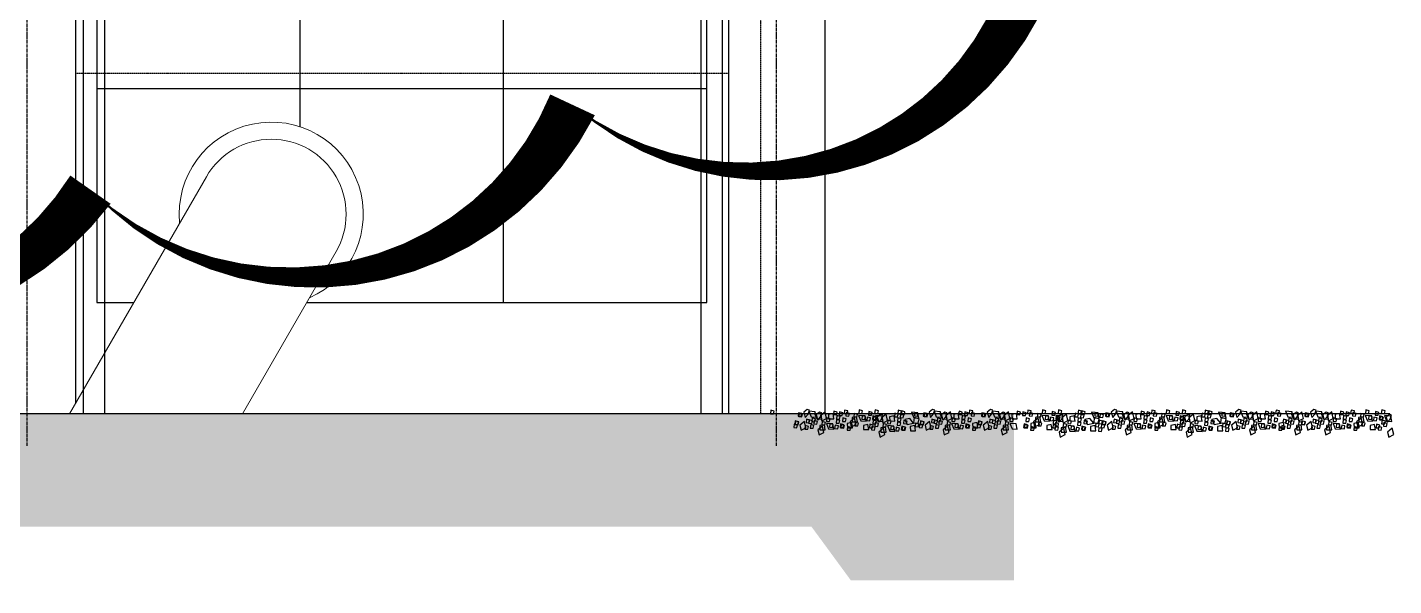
# Model space of a CAD drawing. Header units: inches. Extents: x 102027 to 175311, y -32523 to 10797.
# Drawn here: x 133638 to 140021, y -7197 to -4590 of the extents above; entities that cross this region are included whole.
import ezdxf

# ---------------------------------------------------------------- set-up
doc = ezdxf.new("R2010")
doc.units = ezdxf.units.IN
doc.header["$MEASUREMENT"] = 0
doc.linetypes.add('CENTER', pattern=[2, 1.25, -0.25, 0.25, -0.25])
doc.linetypes.add('HIDDEN', pattern=[0.375, 0.25, -0.125])
doc.layers.add('M-CLOUD', color=2, linetype='Continuous')
doc.layers.add('M-X-BKGD', color=8, linetype='Continuous')

msp = doc.modelspace()

# ---------------------------------------------------------------- hatches: boundary and pattern name
at = {"layer": 'M-X-BKGD'}
h = msp.add_hatch(dxfattribs=at)
h.set_pattern_fill('EARTH', color=8, scale=1000, angle=45, style=0)
h.set_pattern_definition([(45, (105015.3, -19813.48), (3e-14, 353.5534), [250, -250]), (45, (104949, -19747.19), (3e-14, 353.5534), [250, -250]), (45, (104882.7, -19680.9), (3e-14, 353.5534), [250, -250]), (135, (104882.7, -19636.7), (-353.5534, 3e-14), [250, -250]), (135, (104949, -19570.4), (-353.5534, 3e-14), [250, -250]), (135, (105015.3, -19504.12), (-353.5534, 3e-14), [250, -250])])
h.paths.add_polyline_path([(138246.6, -6394.8), (122222.6, -6394.8), (122222.6, -6994.9), (125421.1, -6994.9), (125747.7, -7197.1), (133478.9, -7197.1), (133478.9, -6922), (137301, -6922), (137485.2, -7173), (138246.6, -7173)])

# ---------------------------------------------------------------- linework, layer by layer
at = {"layer": 'M-CLOUD'}
msp.add_lwpolyline([(122683.1, -2327.7, 0, 229.8, 0.520567), (123019, -4558.9, 0, 229.8, 0.520567), (124778.6, -5720.3, 0, 229.8, 0.520567), (127043.5, -5356, 0, 229.8, 0.520567), (129338.4, -5280.9, 0, 229.8, 0.520567), (131635.6, -5348.3, 0, 229.8, 0.520567), (133932.7, -5347.8, 0, 229.8, 0.520567), (136184.7, -4951.7, 0, 229.8, 0.520567), (138320.8, -4362.3, 0, 229.8, 0.520567), (136801.6, -2797.3, 0, 229.8, 0.520567), (134509.9, -2622.7, 0, 229.8, 0.520567), (132218.9, -2623, 0, 229.8, 0.520567), (129933.5, -2862.9, 0, 229.8, 0.520567), (127647.9, -2810.1, 0, 229.8, 0.520567), (125360.4, -2587.8, 0, 229.8, 0.520567)], format="xyseb", close=True, dxfattribs=at)
at = {"layer": 'M-X-BKGD', "color": 8, "linetype": 'CENTER', "ltscale": 10}
for p, q in [((133637.6, -6544.1), (133637.6, 9596.6)), ((137137.6, -6544.1), (137137.6, 9596.6))]:
    msp.add_line(p, q, dxfattribs=at)
at = {"layer": 'M-X-BKGD', "color": 8}
for p, q in [((133862.6, 3455.2), (133862.6, -6346.1)), ((136912.6, 3455.2), (136912.6, -6394.8)), ((137362.6, 3455.2), (137362.6, -6394.8)), ((133897.7, 2935.4), (133897.7, -6394.8)), ((133997.7, 2935.4), (133997.7, -6394.8)), ((136784.3, 2935.4), (136784.3, -6394.8)), ((136884.3, 2935.4), (136884.3, -6394.8)), ((134912.6, -5054.3), (134912.6, -874.8)), ((135862.6, -5874.8), (135862.6, -874.8)), ((133962.6, -4874.8), (136812.6, -4874.8)), ((140002.6, -6394.8), (118086.3, -6394.8))]:
    msp.add_line(p, q, dxfattribs=at)
at = {"layer": 'M-X-BKGD', "color": 8, "linetype": 'HIDDEN', "ltscale": 5}
for p, q in [((137062.6, 2755.2), (137062.6, -6394.8)), ((136912.6, -4804.8), (133862.6, -4804.8))]:
    msp.add_line(p, q, dxfattribs=at)
at = {"layer": 'M-X-BKGD', "color": 8, "linetype": 'Continuous', "lineweight": 0, "ltscale": 10}
for p, q in [((133834.5, -6394.8), (134473.9, -5287.3)), ((134642.8, -6394.8), (135080.1, -5637.3))]:
    msp.add_line(p, q, dxfattribs=at)
at = {"layer": 'M-X-BKGD', "color": 8, "linetype": 'HIDDEN', "lineweight": 0, "ltscale": 10}
msp.add_line((138445.9, -6394.8), (137977.6, -6394.8), dxfattribs=at)
at = {"layer": 'M-X-BKGD', "color": 8}
msp.add_lwpolyline([(134943, -5874.8), (136812.6, -5874.8), (136812.6, -874.8), (133962.6, -874.8), (133962.6, -5874.8), (134134.7, -5874.8)], dxfattribs=at)
for points in [[(137109.4, -6394.3), (137123.6, -6395.1), (137126.7, -6382.4), (137111.2, -6378)], [(137291.3, -6378.1), (137280.9, -6374.5), (137265.2, -6387.4), (137271.9, -6411.8), (137284.8, -6397)], [(137298.7, -6408.7), (137322.7, -6410.2), (137318.6, -6385.5), (137288.1, -6382.8)], [(137403, -6398.1), (137417.3, -6398.9), (137420.3, -6386.2), (137404.9, -6381.7)], [(137452.8, -6393.2), (137467, -6394.1), (137470, -6381.3), (137454.6, -6376.9)], [(137521.4, -6392.8), (137535.6, -6393.6), (137538.7, -6380.9), (137523.3, -6376.4)], [(137595.9, -6392.6), (137610.1, -6393.5), (137613.2, -6380.8), (137597.8, -6376.3)], [(137703.6, -6394.3), (137717.9, -6395.1), (137720.9, -6382.4), (137705.5, -6378)], [(137720.4, -6397.5), (137734.6, -6398.3), (137737.6, -6385.6), (137722.2, -6381.1)], [(137876.4, -6378.1), (137866, -6374.5), (137850.3, -6387.4), (137857, -6411.8), (137869.9, -6397)], [(137883.8, -6408.7), (137907.8, -6410.2), (137903.7, -6385.5), (137873.2, -6382.8)], [(137988.1, -6398.1), (138002.4, -6398.9), (138005.4, -6386.2), (137990, -6381.7)], [(138037.9, -6393.2), (138052.1, -6394.1), (138055.1, -6381.3), (138039.7, -6376.9)], [(138148, -6378.1), (138137.7, -6374.5), (138121.9, -6387.4), (138128.7, -6411.8), (138141.5, -6397)], [(138155.4, -6408.7), (138179.5, -6410.2), (138175.4, -6385.5), (138144.9, -6382.8)], [(138259.8, -6398.1), (138274, -6398.9), (138277.1, -6386.2), (138261.6, -6381.7)], [(138309.5, -6393.2), (138323.7, -6394.1), (138326.8, -6381.3), (138311.4, -6376.9)], [(138378.2, -6392.8), (138392.4, -6393.6), (138395.4, -6380.9), (138380, -6376.4)], [(138452.7, -6392.6), (138466.9, -6393.5), (138469.9, -6380.8), (138454.5, -6376.3)], [(138545.6, -6394.3), (138559.8, -6395.1), (138562.9, -6382.4), (138547.5, -6378)], [(138562.3, -6397.5), (138576.5, -6398.3), (138579.6, -6385.6), (138564.2, -6381.1)], [(138727.5, -6378.1), (138717.1, -6374.5), (138701.4, -6387.4), (138708.1, -6411.8), (138721, -6397)], [(138734.9, -6408.7), (138758.9, -6410.2), (138754.9, -6385.5), (138724.3, -6382.8)], [(138839.3, -6398.1), (138853.5, -6398.9), (138856.5, -6386.2), (138841.1, -6381.7)], [(138889, -6393.2), (138903.2, -6394.1), (138906.2, -6381.3), (138890.8, -6376.9)], [(138957.6, -6392.8), (138971.8, -6393.6), (138974.9, -6380.9), (138959.5, -6376.4)], [(139032.1, -6392.6), (139046.3, -6393.5), (139049.4, -6380.8), (139034, -6376.3)], [(139138.7, -6394.3), (139152.9, -6395.1), (139156, -6382.4), (139140.6, -6378)], [(139155.4, -6397.5), (139169.6, -6398.3), (139172.7, -6385.6), (139157.3, -6381.1)], [(139307.7, -6378.1), (139297.3, -6374.5), (139281.6, -6387.4), (139288.3, -6411.8), (139301.2, -6397)], [(139315.1, -6408.7), (139339.1, -6410.2), (139335.1, -6385.5), (139304.5, -6382.8)], [(139419.5, -6398.1), (139433.7, -6398.9), (139436.7, -6386.2), (139421.3, -6381.7)], [(139469.2, -6393.2), (139483.4, -6394.1), (139486.5, -6381.3), (139471, -6376.9)], [(139526, -6408.7), (139550, -6410.2), (139545.9, -6385.5), (139515.4, -6382.8)], [(139658.1, -6378.1), (139647.7, -6374.5), (139632, -6387.4), (139638.7, -6411.8), (139651.6, -6397)], [(139665.5, -6408.7), (139689.5, -6410.2), (139685.5, -6385.5), (139654.9, -6382.8)], [(139769.9, -6398.1), (139784.1, -6398.9), (139787.1, -6386.2), (139771.7, -6381.7)], [(139819.6, -6393.2), (139833.8, -6394.1), (139836.8, -6381.3), (139821.4, -6376.9)], [(139888.2, -6392.8), (139902.4, -6393.6), (139905.5, -6380.9), (139890.1, -6376.4)], [(139962.7, -6392.6), (139976.9, -6393.5), (139980, -6380.8), (139964.6, -6376.3)], [(137218.1, -6458.6), (137232.3, -6459.4), (137235.3, -6446.7), (137219.9, -6442.2)], [(137223, -6443.7), (137237.2, -6444.5), (137240.3, -6431.8), (137224.9, -6427.3)], [(137224.1, -6444.7), (137238.3, -6445.5), (137241.4, -6432.8), (137226, -6428.3)], [(137238.2, -6405.6), (137252.4, -6406.4), (137255.5, -6393.7), (137240.1, -6389.3)], [(137241.4, -6407.9), (137255.6, -6408.7), (137258.6, -6396), (137243.2, -6391.5)], [(137246.3, -6448.1), (137252, -6471.4), (137274.4, -6460.1), (137267.8, -6430.2)], [(137276.1, -6435.5), (137290.4, -6436.4), (137293.4, -6423.6), (137278, -6419.2)], [(137287.6, -6438.9), (137301.8, -6439.7), (137304.8, -6427), (137289.4, -6422.5)], [(137295.2, -6461.1), (137309.4, -6462), (137312.5, -6449.2), (137297.1, -6444.8)], [(137302.3, -6430.6), (137316.5, -6431.4), (137319.6, -6418.7), (137304.2, -6414.2)], [(137311.1, -6442), (137325.3, -6442.9), (137328.3, -6430.1), (137312.9, -6425.7)], [(137325.6, -6418.4), (137349.6, -6419.9), (137345.5, -6395.2), (137315, -6392.5)], [(137349.1, -6390.3), (137338.7, -6386.7), (137323, -6399.6), (137329.7, -6424), (137342.6, -6409.2)], [(137360.9, -6445.3), (137339.7, -6449.8), (137340.3, -6469.7), (137364.7, -6470.1)], [(137343.2, -6403.9), (137348.9, -6427.3), (137371.3, -6416), (137364.7, -6386.1)], [(137348.5, -6446.5), (137362.8, -6447.4), (137365.8, -6434.6), (137350.4, -6430.2)], [(137381, -6465.2), (137405.1, -6466.8), (137401, -6442.1), (137370.4, -6439.4)], [(137371, -6430.1), (137385.2, -6431), (137388.2, -6418.2), (137372.8, -6413.8)], [(137401.4, -6393.5), (137380.2, -6398), (137380.8, -6417.9), (137405.2, -6418.2)], [(137385.3, -6457), (137399.5, -6457.9), (137402.5, -6445.1), (137387.1, -6440.7)], [(137416.1, -6437.8), (137430.4, -6438.6), (137433.4, -6425.9), (137418, -6421.5)], [(137417.5, -6419.3), (137431.7, -6420.1), (137434.8, -6407.4), (137419.3, -6403)], [(137430.1, -6402.1), (137444.4, -6403), (137447.4, -6390.2), (137432, -6385.8)], [(137435.3, -6458.3), (137449.5, -6459.1), (137452.5, -6446.4), (137437.1, -6441.9)], [(137438.4, -6460.5), (137452.6, -6461.4), (137455.7, -6448.6), (137440.2, -6444.2)], [(137445.5, -6430), (137459.7, -6430.8), (137462.8, -6418.1), (137447.3, -6413.7)], [(137461.5, -6404.7), (137475.7, -6405.5), (137478.8, -6392.8), (137463.3, -6388.3)], [(137489.3, -6435), (137468, -6439.5), (137468.7, -6459.4), (137493.1, -6459.7)], [(137480.8, -6432), (137486.5, -6455.4), (137508.9, -6444.1), (137502.3, -6414.2)], [(137511.3, -6408), (137490.1, -6412.5), (137490.7, -6432.4), (137515.1, -6432.7)], [(137499, -6409.2), (137513.2, -6410), (137516.2, -6397.3), (137500.8, -6392.9)], [(137503.5, -6450.1), (137517.7, -6450.9), (137520.8, -6438.2), (137505.4, -6433.7)], [(137531.5, -6427.9), (137555.5, -6429.5), (137551.4, -6404.7), (137520.9, -6402.1)], [(137535.7, -6419.7), (137549.9, -6420.5), (137553, -6407.8), (137537.6, -6403.4)], [(137564.4, -6443.9), (137543.2, -6448.4), (137543.8, -6468.3), (137568.2, -6468.6)], [(137559.5, -6425.9), (137573.7, -6426.7), (137576.8, -6414), (137561.3, -6409.6)], [(137566.6, -6400.4), (137580.8, -6401.3), (137583.8, -6388.6), (137568.4, -6384.1)], [(137571.6, -6460), (137585.8, -6460.8), (137588.8, -6448.1), (137573.4, -6443.7)], [(137585.7, -6420.9), (137599.9, -6421.8), (137603, -6409), (137587.5, -6404.6)], [(137587.6, -6440.8), (137601.8, -6441.6), (137604.8, -6428.9), (137589.4, -6424.4)], [(137588.8, -6423.2), (137603, -6424), (137606.1, -6411.3), (137590.7, -6406.9)], [(137596.3, -6452.2), (137610.5, -6453.1), (137613.6, -6440.3), (137598.2, -6435.9)], [(137610.8, -6428.6), (137634.9, -6430.2), (137630.8, -6405.4), (137600.2, -6402.7)], [(137634.3, -6400.5), (137624, -6396.9), (137608.2, -6409.8), (137615, -6434.2), (137627.8, -6419.4)], [(137628.5, -6414.1), (137634.2, -6437.5), (137656.6, -6426.2), (137649.9, -6396.3)], [(137633.8, -6456.7), (137648, -6457.6), (137651.1, -6444.9), (137635.6, -6440.4)], [(137656.2, -6440.3), (137670.4, -6441.2), (137673.5, -6428.4), (137658.1, -6424)], [(137686.6, -6403.7), (137665.4, -6408.2), (137666.1, -6428.1), (137690.5, -6428.4)], [(137688.3, -6408.3), (137702.5, -6409.1), (137705.6, -6396.4), (137690.1, -6391.9)], [(137701.4, -6448), (137715.6, -6448.8), (137718.7, -6436.1), (137703.2, -6431.7)], [(137702.7, -6429.5), (137717, -6430.3), (137720, -6417.6), (137704.6, -6413.2)], [(137715.4, -6412.3), (137729.6, -6413.2), (137732.7, -6400.5), (137717.2, -6396)], [(137730.7, -6440.2), (137745, -6441), (137748, -6428.3), (137732.6, -6423.9)], [(137759.8, -6416.1), (137736.4, -6421.8), (137747.6, -6444.2), (137777.6, -6437.7)], [(137778.3, -6412.6), (137802.3, -6414.2), (137798.2, -6389.4), (137767.7, -6386.7)], [(137777.1, -6436.3), (137798.7, -6437.6), (137803.4, -6418.2), (137779.9, -6411.4)], [(137782.5, -6404.4), (137796.7, -6405.2), (137799.8, -6392.5), (137784.3, -6388)], [(137785.2, -6454.5), (137799.4, -6455.3), (137802.5, -6442.6), (137787.1, -6438.2)], [(137803.2, -6458.6), (137817.4, -6459.4), (137820.4, -6446.7), (137805, -6442.2)], [(137808.1, -6443.7), (137822.3, -6444.5), (137825.4, -6431.8), (137810, -6427.3)], [(137809.2, -6444.7), (137823.4, -6445.5), (137826.5, -6432.8), (137811.1, -6428.3)], [(137823.3, -6405.6), (137837.5, -6406.4), (137840.6, -6393.7), (137825.2, -6389.3)], [(137826.5, -6407.9), (137840.7, -6408.7), (137843.7, -6396), (137828.3, -6391.5)], [(137831.4, -6448.1), (137837.1, -6471.4), (137859.5, -6460.1), (137852.9, -6430.2)], [(137861.2, -6435.5), (137875.5, -6436.4), (137878.5, -6423.6), (137863.1, -6419.2)], [(137872.7, -6438.9), (137886.9, -6439.7), (137889.9, -6427), (137874.5, -6422.5)], [(137880.3, -6461.1), (137894.5, -6462), (137897.6, -6449.2), (137882.2, -6444.8)], [(137887.4, -6430.6), (137901.6, -6431.4), (137904.7, -6418.7), (137889.3, -6414.2)], [(137896.2, -6442), (137910.4, -6442.9), (137913.4, -6430.1), (137898, -6425.7)], [(137910.7, -6418.4), (137934.7, -6419.9), (137930.6, -6395.2), (137900.1, -6392.5)], [(137934.2, -6390.3), (137923.8, -6386.7), (137908.1, -6399.6), (137914.8, -6424), (137927.7, -6409.2)], [(137946, -6445.3), (137924.8, -6449.8), (137925.4, -6469.7), (137949.8, -6470.1)], [(137928.3, -6403.9), (137934, -6427.3), (137956.4, -6416), (137949.8, -6386.1)], [(137933.6, -6446.5), (137947.9, -6447.4), (137950.9, -6434.6), (137935.5, -6430.2)], [(137966.1, -6465.2), (137990.2, -6466.8), (137986.1, -6442.1), (137955.5, -6439.4)], [(137956.1, -6430.1), (137970.3, -6431), (137973.3, -6418.2), (137957.9, -6413.8)], [(137986.5, -6393.5), (137965.3, -6398), (137965.9, -6417.9), (137990.3, -6418.2)], [(137970.4, -6457), (137984.6, -6457.9), (137987.6, -6445.1), (137972.2, -6440.7)], [(138001.2, -6437.8), (138015.5, -6438.6), (138018.5, -6425.9), (138003.1, -6421.5)], [(138002.6, -6419.3), (138016.8, -6420.1), (138019.9, -6407.4), (138004.4, -6403)], [(138015.2, -6402.1), (138029.5, -6403), (138032.5, -6390.2), (138017.1, -6385.8)], [(138020.4, -6458.3), (138034.6, -6459.1), (138037.6, -6446.4), (138022.2, -6441.9)], [(138023.5, -6460.5), (138037.7, -6461.4), (138040.8, -6448.6), (138025.3, -6444.2)], [(138030.6, -6430), (138044.8, -6430.8), (138047.9, -6418.1), (138032.4, -6413.7)], [(138046.6, -6404.7), (138060.8, -6405.5), (138063.9, -6392.8), (138048.4, -6388.3)], [(138074.4, -6435), (138053.1, -6439.5), (138053.8, -6459.4), (138078.2, -6459.7)], [(138074.8, -6458.6), (138089, -6459.4), (138092.1, -6446.7), (138076.7, -6442.2)], [(138079.8, -6443.7), (138094, -6444.5), (138097, -6431.8), (138081.6, -6427.3)], [(138080.9, -6444.7), (138095.1, -6445.5), (138098.1, -6432.8), (138082.7, -6428.3)], [(138095, -6405.6), (138109.2, -6406.4), (138112.2, -6393.7), (138096.8, -6389.3)], [(138098.1, -6407.9), (138112.3, -6408.7), (138115.4, -6396), (138100, -6391.5)], [(138103.1, -6448.1), (138108.8, -6471.4), (138131.2, -6460.1), (138124.5, -6430.2)], [(138132.9, -6435.5), (138147.1, -6436.4), (138150.2, -6423.6), (138134.7, -6419.2)], [(138144.3, -6438.9), (138158.5, -6439.7), (138161.6, -6427), (138146.2, -6422.5)], [(138152, -6461.1), (138166.2, -6462), (138169.2, -6449.2), (138153.8, -6444.8)], [(138159.1, -6430.6), (138173.3, -6431.4), (138176.3, -6418.7), (138160.9, -6414.2)], [(138167.8, -6442), (138182, -6442.9), (138185.1, -6430.1), (138169.7, -6425.7)], [(138182.3, -6418.4), (138206.4, -6419.9), (138202.3, -6395.2), (138171.8, -6392.5)], [(138205.8, -6390.3), (138195.5, -6386.7), (138179.7, -6399.6), (138186.5, -6424), (138199.3, -6409.2)], [(138217.6, -6445.3), (138196.4, -6449.8), (138197, -6469.7), (138221.5, -6470.1)], [(138200, -6403.9), (138205.7, -6427.3), (138228.1, -6416), (138221.4, -6386.1)], [(138205.3, -6446.5), (138219.5, -6447.4), (138222.6, -6434.6), (138207.1, -6430.2)], [(138237.8, -6465.2), (138261.8, -6466.8), (138257.7, -6442.1), (138227.2, -6439.4)], [(138227.7, -6430.1), (138241.9, -6431), (138245, -6418.2), (138229.6, -6413.8)], [(138258.1, -6393.5), (138236.9, -6398), (138237.6, -6417.9), (138262, -6418.2)], [(138286.9, -6402.1), (138301.1, -6403), (138304.2, -6390.2), (138288.7, -6385.8)], [(138292, -6458.3), (138306.2, -6459.1), (138309.3, -6446.4), (138293.9, -6441.9)], [(138295.1, -6460.5), (138309.4, -6461.4), (138312.4, -6448.6), (138297, -6444.2)], [(138302.2, -6430), (138316.5, -6430.8), (138319.5, -6418.1), (138304.1, -6413.7)], [(138318.2, -6404.7), (138332.5, -6405.5), (138335.5, -6392.8), (138320.1, -6388.3)], [(138346, -6435), (138324.8, -6439.5), (138325.4, -6459.4), (138349.9, -6459.7)], [(138337.6, -6432), (138343.3, -6455.4), (138365.7, -6444.1), (138359, -6414.2)], [(138368, -6408), (138346.8, -6412.5), (138347.5, -6432.4), (138371.9, -6432.7)], [(138355.7, -6409.2), (138369.9, -6410), (138373, -6397.3), (138357.6, -6392.9)], [(138360.3, -6450.1), (138374.5, -6450.9), (138377.6, -6438.2), (138362.1, -6433.7)], [(138388.2, -6427.9), (138412.2, -6429.5), (138408.2, -6404.7), (138377.6, -6402.1)], [(138392.5, -6419.7), (138406.7, -6420.5), (138409.7, -6407.8), (138394.3, -6403.4)], [(138421.1, -6443.9), (138399.9, -6448.4), (138400.5, -6468.3), (138425, -6468.6)], [(138416.2, -6425.9), (138430.5, -6426.7), (138433.5, -6414), (138418.1, -6409.6)], [(138423.3, -6400.4), (138437.5, -6401.3), (138440.6, -6388.6), (138425.2, -6384.1)], [(138428.3, -6460), (138442.5, -6460.8), (138445.6, -6448.1), (138430.2, -6443.7)], [(138429.5, -6440.8), (138443.7, -6441.6), (138446.8, -6428.9), (138431.4, -6424.4)], [(138438.3, -6452.2), (138452.5, -6453.1), (138455.5, -6440.3), (138440.1, -6435.9)], [(138452.8, -6428.6), (138476.8, -6430.2), (138472.8, -6405.4), (138442.2, -6402.7)], [(138442.4, -6420.9), (138456.7, -6421.8), (138459.7, -6409), (138444.3, -6404.6)], [(138445.6, -6423.2), (138459.8, -6424), (138462.8, -6411.3), (138447.4, -6406.9)], [(138476.3, -6400.5), (138465.9, -6396.9), (138450.2, -6409.8), (138456.9, -6434.2), (138469.8, -6419.4)], [(138470.4, -6414.1), (138476.1, -6437.5), (138498.5, -6426.2), (138491.9, -6396.3)], [(138475.7, -6456.7), (138490, -6457.6), (138493, -6444.9), (138477.6, -6440.4)], [(138498.2, -6440.3), (138512.4, -6441.2), (138515.4, -6428.4), (138500, -6424)], [(138528.6, -6403.7), (138507.4, -6408.2), (138508, -6428.1), (138532.4, -6428.4)], [(138530.3, -6408.3), (138544.5, -6409.1), (138547.5, -6396.4), (138532.1, -6391.9)], [(138543.3, -6448), (138557.6, -6448.8), (138560.6, -6436.1), (138545.2, -6431.7)], [(138544.7, -6429.5), (138558.9, -6430.3), (138562, -6417.6), (138546.6, -6413.2)], [(138557.3, -6412.3), (138571.6, -6413.2), (138574.6, -6400.5), (138559.2, -6396)], [(138572.7, -6440.2), (138586.9, -6441), (138590, -6428.3), (138574.5, -6423.9)], [(138601.8, -6416.1), (138578.4, -6421.8), (138589.6, -6444.2), (138619.6, -6437.7)], [(138620.2, -6412.6), (138644.2, -6414.2), (138640.2, -6389.4), (138609.6, -6386.7)], [(138619.1, -6436.3), (138640.7, -6437.6), (138645.3, -6418.2), (138621.9, -6411.4)], [(138624.5, -6404.4), (138638.7, -6405.2), (138641.7, -6392.5), (138626.3, -6388)], [(138627.2, -6454.5), (138641.4, -6455.3), (138644.4, -6442.6), (138629, -6438.2)], [(138642.5, -6440.5), (138656.7, -6441.4), (138659.8, -6428.6), (138644.4, -6424.2)], [(138648.2, -6410.6), (138662.5, -6411.4), (138665.5, -6398.7), (138650.1, -6394.2)], [(138654.3, -6458.6), (138668.5, -6459.4), (138671.5, -6446.7), (138656.1, -6442.2)], [(138659.2, -6443.7), (138673.5, -6444.5), (138676.5, -6431.8), (138661.1, -6427.3)], [(138660.3, -6444.7), (138674.5, -6445.5), (138677.6, -6432.8), (138662.2, -6428.3)], [(138674.4, -6405.6), (138688.7, -6406.4), (138691.7, -6393.7), (138676.3, -6389.3)], [(138677.6, -6407.9), (138691.8, -6408.7), (138694.8, -6396), (138679.4, -6391.5)], [(138682.5, -6448.1), (138688.2, -6471.4), (138710.6, -6460.1), (138704, -6430.2)], [(138712.3, -6435.5), (138726.6, -6436.4), (138729.6, -6423.6), (138714.2, -6419.2)], [(138723.8, -6438.9), (138738, -6439.7), (138741.1, -6427), (138725.6, -6422.5)], [(138731.4, -6461.1), (138745.6, -6462), (138748.7, -6449.2), (138733.3, -6444.8)], [(138738.5, -6430.6), (138752.8, -6431.4), (138755.8, -6418.7), (138740.4, -6414.2)], [(138747.3, -6442), (138761.5, -6442.9), (138764.5, -6430.1), (138749.1, -6425.7)], [(138761.8, -6418.4), (138785.8, -6419.9), (138781.8, -6395.2), (138751.2, -6392.5)], [(138785.3, -6390.3), (138774.9, -6386.7), (138759.2, -6399.6), (138765.9, -6424), (138778.8, -6409.2)], [(138797.1, -6445.3), (138775.9, -6449.8), (138776.5, -6469.7), (138800.9, -6470.1)], [(138779.4, -6403.9), (138785.1, -6427.3), (138807.6, -6416), (138800.9, -6386.1)], [(138784.8, -6446.5), (138799, -6447.4), (138802, -6434.6), (138786.6, -6430.2)], [(138817.3, -6465.2), (138841.3, -6466.8), (138837.2, -6442.1), (138806.7, -6439.4)], [(138807.2, -6430.1), (138821.4, -6431), (138824.5, -6418.2), (138809, -6413.8)], [(138837.6, -6393.5), (138816.4, -6398), (138817, -6417.9), (138841.5, -6418.2)], [(138821.5, -6457), (138835.7, -6457.9), (138838.8, -6445.1), (138823.3, -6440.7)], [(138852.4, -6437.8), (138866.6, -6438.6), (138869.6, -6425.9), (138854.2, -6421.5)], [(138853.7, -6419.3), (138867.9, -6420.1), (138871, -6407.4), (138855.6, -6403)], [(138866.4, -6402.1), (138880.6, -6403), (138883.6, -6390.2), (138868.2, -6385.8)], [(138871.5, -6458.3), (138885.7, -6459.1), (138888.7, -6446.4), (138873.3, -6441.9)], [(138874.6, -6460.5), (138888.8, -6461.4), (138891.9, -6448.6), (138876.4, -6444.2)], [(138881.7, -6430), (138895.9, -6430.8), (138899, -6418.1), (138883.6, -6413.7)], [(138897.7, -6404.7), (138911.9, -6405.5), (138915, -6392.8), (138899.5, -6388.3)], [(138925.5, -6435), (138904.3, -6439.5), (138904.9, -6459.4), (138929.3, -6459.7)], [(138917, -6432), (138922.7, -6455.4), (138945.1, -6444.1), (138938.5, -6414.2)], [(138947.5, -6408), (138926.3, -6412.5), (138926.9, -6432.4), (138951.4, -6432.7)], [(138935.2, -6409.2), (138949.4, -6410), (138952.5, -6397.3), (138937, -6392.9)], [(138939.7, -6450.1), (138954, -6450.9), (138957, -6438.2), (138941.6, -6433.7)], [(138967.7, -6427.9), (138991.7, -6429.5), (138987.6, -6404.7), (138957.1, -6402.1)], [(138971.9, -6419.7), (138986.1, -6420.5), (138989.2, -6407.8), (138973.8, -6403.4)], [(139000.6, -6443.9), (138979.4, -6448.4), (138980, -6468.3), (139004.4, -6468.6)], [(138995.7, -6425.9), (139009.9, -6426.7), (139013, -6414), (138997.6, -6409.6)], [(139002.8, -6400.4), (139017, -6401.3), (139020, -6388.6), (139004.6, -6384.1)], [(139007.8, -6460), (139022, -6460.8), (139025.1, -6448.1), (139009.6, -6443.7)], [(139021.9, -6420.9), (139036.1, -6421.8), (139039.2, -6409), (139023.7, -6404.6)], [(139022.6, -6440.8), (139036.8, -6441.6), (139039.9, -6428.9), (139024.5, -6424.4)], [(139025, -6423.2), (139039.2, -6424), (139042.3, -6411.3), (139026.9, -6406.9)], [(139031.4, -6452.2), (139045.6, -6453.1), (139048.6, -6440.3), (139033.2, -6435.9)], [(139045.9, -6428.6), (139069.9, -6430.2), (139065.9, -6405.4), (139035.3, -6402.7)], [(139069.4, -6400.5), (139059, -6396.9), (139043.3, -6409.8), (139050, -6434.2), (139062.9, -6419.4)], [(139063.5, -6414.1), (139069.2, -6437.5), (139091.6, -6426.2), (139085, -6396.3)], [(139068.8, -6456.7), (139083.1, -6457.6), (139086.1, -6444.9), (139070.7, -6440.4)], [(139091.3, -6440.3), (139105.5, -6441.2), (139108.5, -6428.4), (139093.1, -6424)], [(139121.7, -6403.7), (139100.5, -6408.2), (139101.1, -6428.1), (139125.5, -6428.4)], [(139123.4, -6408.3), (139137.6, -6409.1), (139140.6, -6396.4), (139125.2, -6391.9)], [(139136.4, -6448), (139150.7, -6448.8), (139153.7, -6436.1), (139138.3, -6431.7)], [(139137.8, -6429.5), (139152, -6430.3), (139155.1, -6417.6), (139139.6, -6413.2)], [(139150.4, -6412.3), (139164.7, -6413.2), (139167.7, -6400.5), (139152.3, -6396)], [(139165.8, -6440.2), (139180, -6441), (139183.1, -6428.3), (139167.6, -6423.9)], [(139194.9, -6416.1), (139171.5, -6421.8), (139182.7, -6444.2), (139212.7, -6437.7)], [(139213.3, -6412.6), (139237.3, -6414.2), (139233.3, -6389.4), (139202.7, -6386.7)], [(139212.2, -6436.3), (139233.8, -6437.6), (139238.4, -6418.2), (139215, -6411.4)], [(139217.6, -6404.4), (139231.8, -6405.2), (139234.8, -6392.5), (139219.4, -6388)], [(139220.3, -6454.5), (139234.5, -6455.3), (139237.5, -6442.6), (139222.1, -6438.2)], [(139234.5, -6458.6), (139248.7, -6459.4), (139251.8, -6446.7), (139236.3, -6442.2)], [(139239.5, -6443.7), (139253.7, -6444.5), (139256.7, -6431.8), (139241.3, -6427.3)], [(139240.5, -6444.7), (139254.8, -6445.5), (139257.8, -6432.8), (139242.4, -6428.3)], [(139254.7, -6405.6), (139268.9, -6406.4), (139271.9, -6393.7), (139256.5, -6389.3)], [(139257.8, -6407.9), (139272, -6408.7), (139275.1, -6396), (139259.6, -6391.5)], [(139262.7, -6448.1), (139268.4, -6471.4), (139290.8, -6460.1), (139284.2, -6430.2)], [(139292.6, -6435.5), (139306.8, -6436.4), (139309.8, -6423.6), (139294.4, -6419.2)], [(139304, -6438.9), (139318.2, -6439.7), (139321.3, -6427), (139305.9, -6422.5)], [(139311.6, -6461.1), (139325.9, -6462), (139328.9, -6449.2), (139313.5, -6444.8)], [(139318.8, -6430.6), (139333, -6431.4), (139336, -6418.7), (139320.6, -6414.2)], [(139327.5, -6442), (139341.7, -6442.9), (139344.8, -6430.1), (139329.3, -6425.7)], [(139342, -6418.4), (139366, -6419.9), (139362, -6395.2), (139331.4, -6392.5)], [(139365.5, -6390.3), (139355.1, -6386.7), (139339.4, -6399.6), (139346.1, -6424), (139359, -6409.2)], [(139377.3, -6445.3), (139356.1, -6449.8), (139356.7, -6469.7), (139381.2, -6470.1)], [(139359.7, -6403.9), (139365.4, -6427.3), (139387.8, -6416), (139381.1, -6386.1)], [(139365, -6446.5), (139379.2, -6447.4), (139382.2, -6434.6), (139366.8, -6430.2)], [(139397.5, -6465.2), (139421.5, -6466.8), (139417.4, -6442.1), (139386.9, -6439.4)], [(139387.4, -6430.1), (139401.6, -6431), (139404.7, -6418.2), (139389.3, -6413.8)], [(139417.8, -6393.5), (139396.6, -6398), (139397.2, -6417.9), (139421.7, -6418.2)], [(139401.7, -6457), (139415.9, -6457.9), (139419, -6445.1), (139403.6, -6440.7)], [(139432.6, -6437.8), (139446.8, -6438.6), (139449.8, -6425.9), (139434.4, -6421.5)], [(139433.9, -6419.3), (139448.1, -6420.1), (139451.2, -6407.4), (139435.8, -6403)], [(139446.6, -6402.1), (139460.8, -6403), (139463.8, -6390.2), (139448.4, -6385.8)], [(139451.7, -6458.3), (139465.9, -6459.1), (139469, -6446.4), (139453.5, -6441.9)], [(139454.8, -6460.5), (139469, -6461.4), (139472.1, -6448.6), (139456.7, -6444.2)], [(139461.9, -6430), (139476.1, -6430.8), (139479.2, -6418.1), (139463.8, -6413.7)], [(139477.9, -6404.7), (139492.1, -6405.5), (139495.2, -6392.8), (139479.8, -6388.3)], [(139505.7, -6435), (139484.5, -6439.5), (139485.1, -6459.4), (139509.5, -6459.7)], [(139503.4, -6435.5), (139517.6, -6436.4), (139520.7, -6423.6), (139505.3, -6419.2)], [(139514.9, -6438.9), (139529.1, -6439.7), (139532.1, -6427), (139516.7, -6422.5)], [(139522.5, -6461.1), (139536.7, -6462), (139539.8, -6449.2), (139524.4, -6444.8)], [(139529.6, -6430.6), (139543.8, -6431.4), (139546.9, -6418.7), (139531.5, -6414.2)], [(139538.3, -6442), (139552.6, -6442.9), (139555.6, -6430.1), (139540.2, -6425.7)], [(139552.9, -6418.4), (139576.9, -6419.9), (139572.8, -6395.2), (139542.3, -6392.5)], [(139576.4, -6390.3), (139566, -6386.7), (139550.3, -6399.6), (139557, -6424), (139569.9, -6409.2)], [(139588.2, -6445.3), (139566.9, -6449.8), (139567.6, -6469.7), (139592, -6470.1)], [(139570.5, -6403.9), (139576.2, -6427.3), (139598.6, -6416), (139592, -6386.1)], [(139575.8, -6446.5), (139590.1, -6447.4), (139593.1, -6434.6), (139577.7, -6430.2)], [(139589.8, -6443.7), (139604.1, -6444.5), (139607.1, -6431.8), (139591.7, -6427.3)], [(139590.9, -6444.7), (139605.1, -6445.5), (139608.2, -6432.8), (139592.8, -6428.3)], [(139605, -6405.6), (139619.3, -6406.4), (139622.3, -6393.7), (139606.9, -6389.3)], [(139608.2, -6407.9), (139622.4, -6408.7), (139625.4, -6396), (139610, -6391.5)], [(139613.1, -6448.1), (139618.8, -6471.4), (139641.2, -6460.1), (139634.6, -6430.2)], [(139642.9, -6435.5), (139657.2, -6436.4), (139660.2, -6423.6), (139644.8, -6419.2)], [(139654.4, -6438.9), (139668.6, -6439.7), (139671.7, -6427), (139656.2, -6422.5)], [(139662, -6461.1), (139676.2, -6462), (139679.3, -6449.2), (139663.9, -6444.8)], [(139669.1, -6430.6), (139683.4, -6431.4), (139686.4, -6418.7), (139671, -6414.2)], [(139677.9, -6442), (139692.1, -6442.9), (139695.1, -6430.1), (139679.7, -6425.7)], [(139692.4, -6418.4), (139716.4, -6419.9), (139712.4, -6395.2), (139681.8, -6392.5)], [(139715.9, -6390.3), (139705.5, -6386.7), (139689.8, -6399.6), (139696.5, -6424), (139709.4, -6409.2)], [(139727.7, -6445.3), (139706.5, -6449.8), (139707.1, -6469.7), (139731.5, -6470.1)], [(139710, -6403.9), (139715.7, -6427.3), (139738.2, -6416), (139731.5, -6386.1)], [(139715.4, -6446.5), (139729.6, -6447.4), (139732.6, -6434.6), (139717.2, -6430.2)], [(139747.9, -6465.2), (139771.9, -6466.8), (139767.8, -6442.1), (139737.3, -6439.4)], [(139737.8, -6430.1), (139752, -6431), (139755.1, -6418.2), (139739.6, -6413.8)], [(139768.2, -6393.5), (139747, -6398), (139747.6, -6417.9), (139772.1, -6418.2)], [(139752.1, -6457), (139766.3, -6457.9), (139769.4, -6445.1), (139753.9, -6440.7)], [(139783, -6437.8), (139797.2, -6438.6), (139800.2, -6425.9), (139784.8, -6421.5)], [(139784.3, -6419.3), (139798.5, -6420.1), (139801.6, -6407.4), (139786.2, -6403)], [(139797, -6402.1), (139811.2, -6403), (139814.2, -6390.2), (139798.8, -6385.8)], [(139802.1, -6458.3), (139816.3, -6459.1), (139819.3, -6446.4), (139803.9, -6441.9)], [(139805.2, -6460.5), (139819.4, -6461.4), (139822.5, -6448.6), (139807, -6444.2)], [(139812.3, -6430), (139826.5, -6430.8), (139829.6, -6418.1), (139814.2, -6413.7)], [(139828.3, -6404.7), (139842.5, -6405.5), (139845.6, -6392.8), (139830.1, -6388.3)], [(139856.1, -6435), (139834.9, -6439.5), (139835.5, -6459.4), (139859.9, -6459.7)], [(139847.6, -6432), (139853.3, -6455.4), (139875.7, -6444.1), (139869.1, -6414.2)], [(139878.1, -6408), (139856.9, -6412.5), (139857.5, -6432.4), (139882, -6432.7)], [(139865.8, -6409.2), (139880, -6410), (139883, -6397.3), (139867.6, -6392.9)], [(139870.3, -6450.1), (139884.6, -6450.9), (139887.6, -6438.2), (139872.2, -6433.7)], [(139898.3, -6427.9), (139922.3, -6429.5), (139918.2, -6404.7), (139887.7, -6402.1)], [(139902.5, -6419.7), (139916.7, -6420.5), (139919.8, -6407.8), (139904.4, -6403.4)], [(139931.2, -6443.9), (139910, -6448.4), (139910.6, -6468.3), (139935, -6468.6)], [(139926.3, -6425.9), (139940.5, -6426.7), (139943.6, -6414), (139928.1, -6409.6)], [(139933.4, -6400.4), (139947.6, -6401.3), (139950.6, -6388.6), (139935.2, -6384.1)], [(139938.4, -6460), (139952.6, -6460.8), (139955.7, -6448.1), (139940.2, -6443.7)], [(139952.5, -6420.9), (139966.7, -6421.8), (139969.8, -6409), (139954.3, -6404.6)], [(139955.6, -6423.2), (139969.8, -6424), (139972.9, -6411.3), (139957.5, -6406.9)], [(139964.3, -6440.8), (139978.6, -6441.6), (139981.6, -6428.9), (139966.2, -6424.4)], [(139973.1, -6452.2), (139987.3, -6453.1), (139990.3, -6440.3), (139974.9, -6435.9)], [(139987.6, -6428.6), (140011.6, -6430.2), (140007.6, -6405.4), (139977, -6402.7)], [(140011.1, -6400.5), (140000.7, -6396.9), (139985, -6409.8), (139991.7, -6434.2), (140004.6, -6419.4)], [(137269, -6466.1), (137283.2, -6466.9), (137286.3, -6454.2), (137270.9, -6449.7)], [(137330.4, -6469.4), (137336.1, -6492.8), (137358.5, -6481.4), (137351.8, -6451.5)], [(137409.1, -6463.2), (137423.3, -6464.1), (137426.3, -6451.3), (137410.9, -6446.9)], [(137467.9, -6470.4), (137482.1, -6471.2), (137485.2, -6458.5), (137469.8, -6454.1)], [(137580.5, -6469.7), (137594.7, -6470.6), (137597.7, -6457.8), (137582.3, -6453.4)], [(137615.6, -6479.6), (137621.3, -6503), (137643.7, -6491.6), (137637.1, -6461.7)], [(137646.1, -6455.5), (137624.9, -6460), (137625.5, -6479.9), (137650, -6480.3)], [(137666.3, -6475.4), (137690.3, -6477), (137686.2, -6452.3), (137655.7, -6449.6)], [(137670.5, -6467.2), (137684.7, -6468.1), (137687.8, -6455.3), (137672.4, -6450.9)], [(137694.3, -6473.4), (137708.5, -6474.3), (137711.6, -6461.6), (137696.2, -6457.1)], [(137720.5, -6468.5), (137734.7, -6469.3), (137737.8, -6456.6), (137722.4, -6452.1)], [(137723.6, -6470.7), (137737.8, -6471.6), (137740.9, -6458.9), (137725.5, -6454.4)], [(137783.5, -6449.9), (137762.3, -6454.4), (137763, -6474.3), (137787.4, -6474.6)], [(137854.1, -6466.1), (137868.3, -6466.9), (137871.4, -6454.2), (137856, -6449.7)], [(137915.5, -6469.4), (137921.2, -6492.8), (137943.6, -6481.4), (137936.9, -6451.5)], [(137994.2, -6463.2), (138008.4, -6464.1), (138011.4, -6451.3), (137996, -6446.9)], [(138053, -6470.4), (138067.2, -6471.2), (138070.3, -6458.5), (138054.9, -6454.1)], [(138125.8, -6466.1), (138140, -6466.9), (138143, -6454.2), (138127.6, -6449.7)], [(138187.1, -6469.4), (138192.8, -6492.8), (138215.3, -6481.4), (138208.6, -6451.5)], [(138324.7, -6470.4), (138338.9, -6471.2), (138341.9, -6458.5), (138326.5, -6454.1)], [(138437.2, -6469.7), (138451.4, -6470.6), (138454.5, -6457.8), (138439.1, -6453.4)], [(138457.6, -6479.6), (138463.3, -6503), (138485.7, -6491.6), (138479, -6461.7)], [(138488.1, -6455.5), (138466.9, -6460), (138467.5, -6479.9), (138491.9, -6480.3)], [(138508.2, -6475.4), (138532.3, -6477), (138528.2, -6452.3), (138497.7, -6449.6)], [(138512.5, -6467.2), (138526.7, -6468.1), (138529.7, -6455.3), (138514.3, -6450.9)], [(138536.3, -6473.4), (138550.5, -6474.3), (138553.5, -6461.6), (138538.1, -6457.1)], [(138562.5, -6468.5), (138576.7, -6469.3), (138579.7, -6456.6), (138564.3, -6452.1)], [(138565.6, -6470.7), (138579.8, -6471.6), (138582.9, -6458.9), (138567.4, -6454.4)], [(138625.5, -6449.9), (138604.3, -6454.4), (138604.9, -6474.3), (138629.4, -6474.6)], [(138641.6, -6475.7), (138655.8, -6476.6), (138658.9, -6463.8), (138643.5, -6459.4)], [(138705.2, -6466.1), (138719.5, -6466.9), (138722.5, -6454.2), (138707.1, -6449.7)], [(138766.6, -6469.4), (138772.3, -6492.8), (138794.7, -6481.4), (138788, -6451.5)], [(138845.3, -6463.2), (138859.5, -6464.1), (138862.5, -6451.3), (138847.1, -6446.9)], [(138904.1, -6470.4), (138918.3, -6471.2), (138921.4, -6458.5), (138906, -6454.1)], [(139016.7, -6469.7), (139030.9, -6470.6), (139034, -6457.8), (139018.5, -6453.4)], [(139050.7, -6479.6), (139056.4, -6503), (139078.8, -6491.6), (139072.1, -6461.7)], [(139081.2, -6455.5), (139060, -6460), (139060.6, -6479.9), (139085, -6480.3)], [(139101.3, -6475.4), (139125.4, -6477), (139121.3, -6452.3), (139090.7, -6449.6)], [(139105.6, -6467.2), (139119.8, -6468.1), (139122.8, -6455.3), (139107.4, -6450.9)], [(139129.4, -6473.4), (139143.6, -6474.3), (139146.6, -6461.6), (139131.2, -6457.1)], [(139155.6, -6468.5), (139169.8, -6469.3), (139172.8, -6456.6), (139157.4, -6452.1)], [(139158.7, -6470.7), (139172.9, -6471.6), (139176, -6458.9), (139160.5, -6454.4)], [(139218.6, -6449.9), (139197.4, -6454.4), (139198, -6474.3), (139222.5, -6474.6)], [(139234.7, -6475.7), (139248.9, -6476.6), (139252, -6463.8), (139236.6, -6459.4)], [(139285.5, -6466.1), (139299.7, -6466.9), (139302.7, -6454.2), (139287.3, -6449.7)], [(139346.8, -6469.4), (139352.5, -6492.8), (139374.9, -6481.4), (139368.3, -6451.5)], [(139425.5, -6463.2), (139439.7, -6464.1), (139442.8, -6451.3), (139427.3, -6446.9)], [(139484.3, -6470.4), (139498.6, -6471.2), (139501.6, -6458.5), (139486.2, -6454.1)], [(139496.3, -6466.1), (139510.5, -6466.9), (139513.6, -6454.2), (139498.2, -6449.7)], [(139557.7, -6469.4), (139563.4, -6492.8), (139585.8, -6481.4), (139579.1, -6451.5)], [(139635.8, -6466.1), (139650.1, -6466.9), (139653.1, -6454.2), (139637.7, -6449.7)], [(139697.2, -6469.4), (139702.9, -6492.8), (139725.3, -6481.4), (139718.6, -6451.5)], [(139775.9, -6463.2), (139790.1, -6464.1), (139793.1, -6451.3), (139777.7, -6446.9)], [(139834.7, -6470.4), (139848.9, -6471.2), (139852, -6458.5), (139836.6, -6454.1)], [(139947.3, -6469.7), (139961.5, -6470.6), (139964.6, -6457.8), (139949.1, -6453.4)], [(139992.4, -6479.6), (139998.1, -6503), (140020.5, -6491.6), (140013.8, -6461.7)]]:
    msp.add_lwpolyline(points, close=True, dxfattribs=at)
at = {"layer": 'M-X-BKGD', "color": 8, "linetype": 'Continuous', "lineweight": 0, "ltscale": 10}
for radius, start, end in [(430, 294.48402, 185.51598), (350, 330, 150)]:
    msp.add_arc((134777, -5462.3), radius, start, end, dxfattribs=at)

doc.saveas('drawing.dxf')
